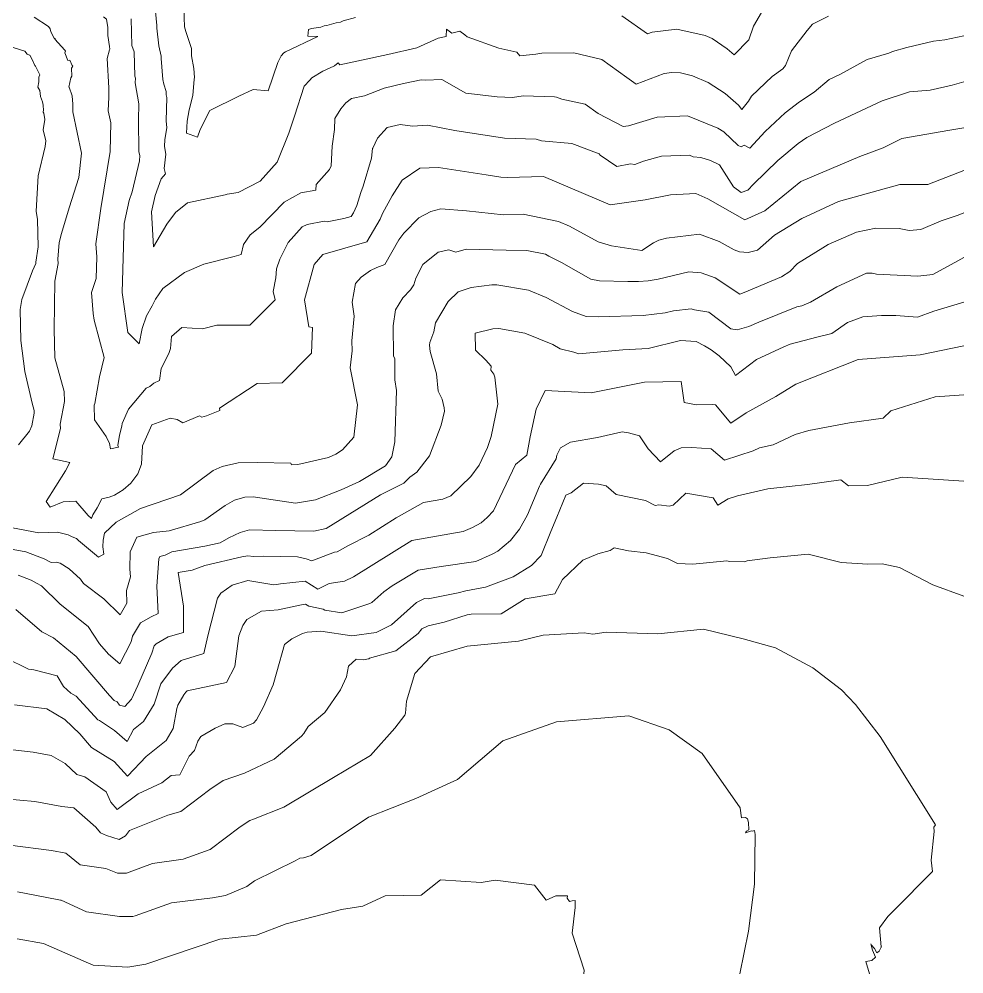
# Model space of a CAD drawing. Header units: metres. Extents: x 808187 to 810032, y 9155685 to 9157080.
# Drawn here: x 809635.8 to 810032.1, y 9155687.6 to 9156088.1 of the extents above; entities that cross this region are included whole.
import ezdxf

# ---------------------------------------------------------------- set-up
doc = ezdxf.new("R2010")
doc.units = ezdxf.units.M
doc.layers.add('C-TOPO-MAJR', color=9, linetype='Continuous')

msp = doc.modelspace()

# ---------------------------------------------------------------- linework, layer by layer
at = {"layer": 'C-TOPO-MAJR', "color": 9, "linetype": 'Continuous', "lineweight": 5}
for points, elevation in [([(809692.87, 9156092.82), (809693.38, 9156086.83), (809693.62, 9156085.63), (809693.54, 9156084.28), (809694.43, 9156076.85), (809695.43, 9156072.62), (809695.41, 9156071.59), (809696.09, 9156062.76), (809696.51, 9156060.85), (809697.52, 9156057.82), (809697.55, 9156056.37), (809697.72, 9156055.17), (809697.51, 9156045.44), (809697.84, 9156042.5), (809696.9, 9156037.58), (809696.82, 9156034.62), (809697.38, 9156031.46), (809696.72, 9156025.42), (809697.2, 9156023.19), (809695.33, 9156021.14), (809692.94, 9156014.12), (809691.38, 9156007.32), (809692.22, 9155992.56), (809697.83, 9156002.05), (809701.36, 9156006.98), (809706.47, 9156011.1), (809722.26, 9156014.37), (809723.13, 9156014.72), (809727.71, 9156015.4), (809736.94, 9156020.12), (809744.01, 9156028.18), (809748.95, 9156040.31), (809751.26, 9156047.4), (809755.32, 9156060.01), (809757.8, 9156062.54), (809758.57, 9156063.46), (809763.2, 9156066.22), (809767.78, 9156068.39), (809768.14, 9156068.46), (809769.58, 9156069.83), (809770.37, 9156068.94), (809790.45, 9156073.26), (809802.69, 9156076.03), (809811.57, 9156080.11), (809814.94, 9156080.79), (809815.05, 9156083.87), (809817.26, 9156082.24), (809820.67, 9156083.03), (809822.75, 9156081.56), (809823.76, 9156080.7), (809836.99, 9156075.91), (809844.56, 9156074.31), (809845.8, 9156072.71), (809852.53, 9156073.41), (809855.07, 9156073.9), (809868.46, 9156073.95), (809880.26, 9156071.17), (809890.78, 9156063.69), (809894.7, 9156060.77), (809906.39, 9156065.28), (809909.56, 9156065.68), (809913.21, 9156065.56), (809918.29, 9156064.32), (809924.89, 9156061.51), (809931.99, 9156056.97), (809937.63, 9156052.06), (809938.92, 9156050.26), (809941.74, 9156053.77), (809943.06, 9156055.73), (809951.67, 9156064.01), (809956.21, 9156067.31), (809957.23, 9156068.6), (809959.85, 9156074.81), (809966.31, 9156083.37), (809968.62, 9156086.02), (809975.28, 9156089.32)], 2570), ([(809704.85, 9156092.75), (809705.18, 9156084.92), (809705.69, 9156082.98), (809708.16, 9156075.76), (809708.13, 9156072.68), (809709.15, 9156067.37), (809709.39, 9156063.59), (809709.23, 9156062.87), (809708.69, 9156056.08), (809707.1, 9156050.06), (809706.32, 9156045.33), (809705.99, 9156040.31), (809710.66, 9156038.54), (809711.77, 9156041.8), (809715.85, 9156049.76), (809727.94, 9156055.8), (809733.93, 9156058.61), (809740.3, 9156058.01), (809744.34, 9156069.96), (809745.77, 9156072.76), (809746.79, 9156073.99), (809747.56, 9156074.45), (809761.05, 9156080.82), (809756.88, 9156080.9), (809757.23, 9156083.82), (809758.39, 9156084.14), (809762.33, 9156084.78), (809763.77, 9156085.26), (809764.84, 9156085.38), (809768.83, 9156086.53), (809770.59, 9156086.87), (809771.8, 9156087.36), (809776.9, 9156088.81)], 2560), ([(809642.1, 9156088.96), (809648.16, 9156084.96), (809648.85, 9156084.09), (809649.18, 9156082.79), (809650.57, 9156080.1), (809651.06, 9156079.71), (809650.8, 9156079.72), (809655.05, 9156075.08), (809655.27, 9156074.64), (809654.98, 9156074.02), (809656.29, 9156070.72), (809657.08, 9156070.87), (809658.05, 9156068.71), (809658.31, 9156068.34), (809657.84, 9156067.55), (809657.89, 9156064.21), (809657.56, 9156063.5), (809656.73, 9156059.63), (809656.73, 9156059.63), (809656.77, 9156059.51), (809658.1, 9156056), (809658.36, 9156052.44), (809658.36, 9156049.7), (809658.28, 9156049.27), (809661.92, 9156031.82), (809660.84, 9156021.63), (809656.78, 9156008.97), (809653.6, 9155998.23), (809652.58, 9155994.4), (809652.02, 9155987.44), (809652.19, 9155985.54), (809650.8, 9155978.24), (809650.45, 9155958.09), (809650.82, 9155946.03), (809654.77, 9155931.93), (809654.88, 9155927.69), (809653.05, 9155918.2), (809653.14, 9155916.32), (809649.95, 9155903.63), (809657.07, 9155902.18), (809655.23, 9155898.68), (809647.22, 9155885.72), (809648.88, 9155883.41), (809654.23, 9155885.59), (809659.64, 9155885.96), (809664.72, 9155879.92), (809666.22, 9155878.58), (809666.7, 9155880.17), (809668.53, 9155883.12), (809670.47, 9155886.9), (809673.53, 9155887.63), (809675.85, 9155888.46), (809679.43, 9155890.59), (809682.73, 9155893.47), (809685.59, 9155897.39), (809687.14, 9155901.47), (809687.57, 9155909.16), (809691.47, 9155917.88), (809699.17, 9155920.66), (809702.14, 9155920.13), (809704.48, 9155918.77), (809711.44, 9155921.69), (809712.48, 9155921.18), (809714.36, 9155921.76), (809720.03, 9155923.94), (809719.88, 9155924.95), (809735.72, 9155935.31), (809746.17, 9155935.57), (809758.43, 9155947.95), (809758.86, 9155958.8), (809757.35, 9155959.08), (809755.58, 9155970.39), (809759.63, 9155985.23), (809763.23, 9155989.37), (809781.7, 9155994.69), (809787.23, 9156004.26), (809788.26, 9156006.58), (809792.25, 9156013.99), (809796.51, 9156020.5), (809803.84, 9156025.53), (809811.72, 9156025.88), (809831.69, 9156022.74), (809837.93, 9156021.78), (809840.72, 9156021.72), (809855.71, 9156022.09), (809883.71, 9156010.22), (809898.4, 9156012.29), (809908.97, 9156014.37), (809919.71, 9156014.96), (809924.75, 9156012.77), (809940.24, 9156003.94), (809948.64, 9156007.76), (809963.75, 9156019.94), (809988.46, 9156030.49), (809998.23, 9156034.15), (810006.1, 9156038.04), (810026.19, 9156041.49), (810032.11, 9156042.58)], 2600), ([(809671.27, 9156089.01), (809672.4, 9156088.08), (809673.09, 9156084.65), (809672.97, 9156081.31), (809673.76, 9156076.58), (809673.8, 9156075.58), (809673.78, 9156075.28), (809672.76, 9156071.59), (809673.4, 9156059.32), (809673.44, 9156055.75), (809673.47, 9156055.66), (809673.5, 9156055.34), (809673.22, 9156049.67), (809674.22, 9156044.65), (809673.99, 9156032.55), (809670.11, 9156008.74), (809668.01, 9155993.91), (809668.37, 9155988.41), (809668.12, 9155979.31), (809666.24, 9155973.45), (809666.89, 9155964.65), (809667.31, 9155961.85), (809671.51, 9155946.14), (809669.6, 9155937.99), (809667.64, 9155926.81), (809667.31, 9155926.19), (809667.4, 9155920.04), (809672.38, 9155913.06), (809673.67, 9155910.04), (809674.19, 9155907.85), (809677.52, 9155908.6), (809677.24, 9155909.19), (809677.9, 9155913.58), (809678.96, 9155917.38), (809679.06, 9155918.45), (809681.66, 9155924.53), (809689.08, 9155933.28), (809690.61, 9155934.01), (809692.26, 9155935.37), (809694.64, 9155936.5), (809695.44, 9155941.61), (809698.62, 9155947.91), (809699.31, 9155950), (809699.74, 9155954.96), (809704.08, 9155958.78), (809712.8, 9155958.16), (809718.69, 9155959.74), (809732.62, 9155959.72), (809743.18, 9155970.32), (809742.39, 9155973.85), (809743.44, 9155979.54), (809743.71, 9155983.42), (809745.12, 9155987.46), (809748.68, 9155994.43), (809754.59, 9156000.96), (809756.65, 9156002.03), (809763.79, 9156003.34), (809764.98, 9156003.14), (809772.08, 9156004.42), (809775.16, 9156005.3), (809776.08, 9156006.9), (809777.46, 9156009.99), (809779.1, 9156015.44), (809780.17, 9156017.98), (809783.56, 9156029.78), (809784, 9156033.82), (809784.18, 9156034.03), (809786.07, 9156038.15), (809790.18, 9156042.6), (809795.7, 9156043.87), (809800.82, 9156043.26), (809807.05, 9156043.59), (809818.63, 9156041.34), (809839.45, 9156038.16), (809852.7, 9156037.82), (809854.94, 9156037.08), (809867.71, 9156036), (809879.12, 9156031.67), (809879.59, 9156031.08), (809886.55, 9156026.35), (809892.28, 9156027.39), (809894.01, 9156027.2), (809897.76, 9156028.54), (809905.21, 9156030.57), (809917.07, 9156031.01), (809918.6, 9156030.41), (809921.82, 9156030.11), (809925.79, 9156028.86), (809929.56, 9156027.01), (809935.51, 9156017.78), (809938.7, 9156015.41), (809941.47, 9156016.31), (809943.85, 9156018.84), (809954.03, 9156028.87), (809962.55, 9156035.96), (809966.18, 9156038.41), (809977.79, 9156044.46), (809997.81, 9156053.9), (810009.27, 9156057.55), (810017.99, 9156058.33), (810027.21, 9156060.35), (810032.11, 9156061.88)], 2590), ([(809682.77, 9156088.19), (809683.09, 9156077), (809684.06, 9156074.39), (809684.37, 9156064.24), (809684.7, 9156063.4), (809684.52, 9156061.39), (809686.08, 9156052.63), (809685.84, 9156045.82), (809685.97, 9156032.42), (809686.51, 9156030.84), (809686.28, 9156028.72), (809683.18, 9156015.6), (809681.93, 9156011.97), (809679.89, 9156002.4), (809678.97, 9155973.39), (809681.48, 9155956.59), (809686.19, 9155951.91), (809687.38, 9155958.31), (809689.26, 9155963.63), (809691.64, 9155967.8), (809692.97, 9155970.65), (809696.14, 9155975.12), (809705.23, 9155981.76), (809713.31, 9155985.28), (809726, 9155988.53), (809728.97, 9155989.34), (809729.87, 9155993.58), (809732.69, 9155997.56), (809736.85, 9156000.85), (809747.01, 9156011.34), (809754.01, 9156015.27), (809760.26, 9156016.36), (809760.47, 9156018.74), (809766.06, 9156025.01), (809766.66, 9156026.52), (809767.15, 9156034.78), (809768.09, 9156041.79), (809768.25, 9156046.36), (809770.73, 9156050.44), (809772.8, 9156053.01), (809775.18, 9156054.76), (809780.68, 9156055.9), (809788.99, 9156059.17), (809797.07, 9156061.17), (809804.4, 9156062.62), (809806.33, 9156062.52), (809813.15, 9156062.75), (809823.22, 9156057.09), (809836.35, 9156055.54), (809842.73, 9156055.19), (809847.22, 9156055.91), (809860.43, 9156055.54), (809861.2, 9156055.43), (809863.5, 9156054.6), (809873.31, 9156052.47), (809878.63, 9156048.55), (809889.23, 9156043.04), (809891.4, 9156043.38), (809903.44, 9156047.04), (809916.1, 9156047.49), (809928.95, 9156042.37), (809931.46, 9156040.86), (809937.45, 9156035.17), (809938.72, 9156034.5), (809939.97, 9156035.21), (809942.3, 9156033.92), (809948.78, 9156040.95), (809957.18, 9156048.84), (809963.14, 9156053.4), (809969.36, 9156057.47), (809975.53, 9156062.83), (809980.09, 9156064.91), (809991.48, 9156071.19), (810000.66, 9156073.8), (810002.22, 9156074.54), (810008.19, 9156076.26), (810019.32, 9156078.89), (810024.12, 9156079.5), (810032.11, 9156081.17)], 2580), ([(809888.59, 9156089.53), (809899.35, 9156081.95), (809901.3, 9156082.7), (809911.71, 9156083.87), (809923.52, 9156081.23), (809926.46, 9156079.98), (809932.74, 9156075.69), (809935.68, 9156073.14), (809941.88, 9156079.45), (809943.9, 9156085.11), (809947.24, 9156090.91)], 2560), ([(809635.53, 9155909.48), (809640.14, 9155915.32), (809641.18, 9155917.48), (809642.15, 9155922.81), (809642.12, 9155923.87), (809641.31, 9155926.96), (809638.27, 9155940.35), (809636.58, 9155953.28), (809636.3, 9155966.31), (809637, 9155970.53), (809641.48, 9155982.47), (809642.79, 9155985.64), (809642.81, 9155986.15), (809643.84, 9155992.66), (809643.47, 9156004.09), (809643, 9156007.52), (809643.77, 9156022.39), (809646.7, 9156034.63), (809646.97, 9156037.11), (809645.9, 9156041.72), (809646.63, 9156046.06), (809646.15, 9156048.62), (809645.91, 9156049.08), (809646.08, 9156050.12), (809645.91, 9156051.7), (809645.94, 9156052.04), (809645.69, 9156053.37), (809644.77, 9156055.69), (809644.55, 9156058.22), (809643.67, 9156059.59), (809644.14, 9156061.82), (809644.07, 9156063.81), (809644.48, 9156064.69), (809642.67, 9156068.32), (809642.38, 9156068.65), (809641.36, 9156070.93), (809640.26, 9156072.95), (809640.13, 9156073.06), (809639.24, 9156073.42), (809638.23, 9156074.72), (809638.22, 9156074.73), (809633.26, 9156076.19)], 2610), ([(810032.11, 9156024.55), (810017.01, 9156018.79), (810005.29, 9156018.69), (809979.48, 9156011.59), (809964.09, 9156004.49), (809952.72, 9155997.51), (809945.58, 9155991.26), (809941.67, 9155990.24), (809937.96, 9155990.48), (809935.7, 9155991.33), (809929.52, 9155994.83), (809921.18, 9155997.97), (809907.4, 9155996.26), (809904.11, 9155995.37), (809901.85, 9155994.21), (809896.99, 9155991.06), (809884.3, 9155992.99), (809878.65, 9155994.69), (809866.72, 9156001.23), (809862.06, 9156003.21), (809847.17, 9156006.26), (809838.98, 9156006.05), (809823.5, 9156007.68), (809812.74, 9156008.47), (809808.44, 9156007.44), (809803.46, 9156004.8), (809797.22, 9155998.31), (809795.08, 9155995.48), (809789.24, 9155985.17), (809785.82, 9155983.92), (809783.16, 9155982.61), (809779.29, 9155979.81), (809776.92, 9155977.22), (809775.51, 9155969.34), (809776.4, 9155963.46), (809775.37, 9155953.09), (809775.47, 9155948.99), (809774.71, 9155941.81), (809777.71, 9155926.35), (809776.25, 9155912.72), (809771.43, 9155907.42), (809768.7, 9155905.62), (809765.6, 9155904.24), (809752.76, 9155901.27), (809750, 9155901.09), (809749.81, 9155901.81), (809735.72, 9155902.17), (809727.72, 9155901.98), (809720.92, 9155900.49), (809717.22, 9155898.76), (809703.49, 9155888.54), (809686.78, 9155882.85), (809676.52, 9155877.15), (809671.57, 9155872.54), (809671.02, 9155869.55), (809670.96, 9155866.72), (809671.41, 9155863.61), (809669.17, 9155862.43), (809660.73, 9155869.37), (809659.87, 9155870.23), (809658.02, 9155870.96), (809656.45, 9155871.83), (809651.85, 9155872.88), (809644.04, 9155872.59), (809632.97, 9155874.77)], 2610), ([(810032.11, 9156006.79), (810029.72, 9156005.93), (810022.53, 9156003.53), (810014.06, 9155999.88), (810009.15, 9155999.45), (810004.92, 9156000.35), (809995.18, 9156000.45), (809987.11, 9155998.75), (809975.21, 9155993.55), (809973, 9155992.14), (809962.37, 9155985.58), (809959.08, 9155982.26), (809955.6, 9155979.98), (809939.93, 9155973.42), (809938.1, 9155972.79), (809927.71, 9155979.62), (809921.96, 9155981.72), (809916.78, 9155982.14), (809903.93, 9155978.97), (809899.69, 9155978.31), (809895.67, 9155978), (809891.14, 9155977.98), (809879.19, 9155978.39), (809875.69, 9155979.09), (809863.36, 9155986.04), (809857.99, 9155988.64), (809856.62, 9155989.49), (809848.82, 9155991.04), (809840.13, 9155991.18), (809823.32, 9155991.65), (809818.94, 9155990.38), (809816.01, 9155991.38), (809811.61, 9155990.36), (809805.21, 9155985.16), (809802.23, 9155979.45), (809801.32, 9155976.63), (809800.04, 9155974.54), (809796.72, 9155971.21), (809793.63, 9155966.12), (809792.76, 9155959.45), (809792.78, 9155946.91), (809793.38, 9155945.54), (809793.39, 9155936.76), (809794.13, 9155932.39), (809793.35, 9155910.79), (809792.16, 9155904.43), (809789.48, 9155900.74), (809778.53, 9155894.11), (809770.9, 9155890.61), (809760.19, 9155886.52), (809751.74, 9155884.99), (809733.98, 9155887.69), (809730.43, 9155887.6), (809726.12, 9155886.3), (809722.2, 9155884.09), (809713.68, 9155878.09), (809712.1, 9155877.37), (809698.82, 9155873.42), (809692.25, 9155872.79), (809685.22, 9155870.78), (809682.44, 9155864.58), (809682.19, 9155857.43), (809682.48, 9155854.19), (809680.82, 9155848.37), (809681.03, 9155843.16), (809678.15, 9155838.23), (809671.38, 9155844.88), (809662.79, 9155851.32), (809661.51, 9155853.19), (809656.8, 9155857.51), (809653.07, 9155859.92), (809651.54, 9155860.25), (809649.31, 9155860.17), (809646.3, 9155861.7), (809638.59, 9155864.67), (809628.7, 9155866.53)], 2620), ([(809635.47, 9155854.89), (809640.87, 9155852.82), (809643.09, 9155851.44), (809645.19, 9155850.37), (809653.07, 9155842.73), (809664.76, 9155833.34), (809669.59, 9155826.07), (809673.29, 9155821.74), (809678.07, 9155817.66), (809682.83, 9155826.89), (809683.42, 9155829.26), (809686.78, 9155834.82), (809691.2, 9155837.37), (809694.15, 9155838.75), (809693.61, 9155850.26), (809694.4, 9155861.66), (809694.87, 9155862.69), (809697.12, 9155863.29), (809699.93, 9155864.68), (809713.67, 9155867.01), (809720.08, 9155868.46), (809723.72, 9155870.53), (809728.52, 9155872.82), (809732.42, 9155873.9), (809743.45, 9155873.64), (809759.37, 9155873.38), (809764.59, 9155874.39), (809787.4, 9155888.5), (809797.18, 9155893.38), (809799.68, 9155895.93), (809802.57, 9155898.01), (809807.9, 9155904.86), (809812.89, 9155917.85), (809814.23, 9155923.63), (809814.14, 9155925.04), (809813.3, 9155928.66), (809811.57, 9155932.06), (809810.83, 9155939.31), (809808.16, 9155948.67), (809807.91, 9155951.37), (809808.15, 9155952.43), (809809.77, 9155956.88), (809810.41, 9155960.78), (809815.76, 9155969.64), (809819.98, 9155973.73), (809825.46, 9155975.51), (809834.14, 9155976.61), (809836.14, 9155976.64), (809849.51, 9155974.43), (809856.94, 9155971.37), (809867.99, 9155965.44), (809873.72, 9155963.38), (809878.7, 9155963.21), (809897.56, 9155963.82), (809906.81, 9155964.97), (809910.31, 9155965.77), (809917.64, 9155966.62), (809919.09, 9155966.12), (809925.13, 9155965.15), (809934.29, 9155958.14), (809937.03, 9155957.79), (809941.85, 9155959.23), (809946.02, 9155961.04), (809962.06, 9155967.36), (809964.16, 9155967.86), (809967.7, 9155969.34), (809978.81, 9155975.82), (809991.19, 9155981.49), (809993.66, 9155981.57), (809995.42, 9155981.19), (810012.84, 9155980.35), (810019.07, 9155981.02), (810029.6, 9155986.76), (810032.11, 9155988.15)], 2630), ([(809634.46, 9155840.47), (809645.36, 9155831.11), (809650.29, 9155828.55), (809659.72, 9155820.75), (809673.78, 9155804.36), (809675.73, 9155802.33), (809676.97, 9155801.67), (809677.9, 9155800.33), (809680.19, 9155799.71), (809682.94, 9155802.78), (809685.55, 9155808.59), (809691.42, 9155822.12), (809692.44, 9155825.15), (809693.33, 9155826), (809698.32, 9155829.05), (809704.73, 9155830.83), (809704.76, 9155841.84), (809702.56, 9155856), (809708.41, 9155856.99), (809713.78, 9155858.86), (809729.27, 9155862.57), (809731.72, 9155862.99), (809734.12, 9155862.66), (809738.39, 9155862.8), (809752.58, 9155862.57), (809756.24, 9155861.64), (809758.61, 9155860.84), (809768.13, 9155864.54), (809769.21, 9155864.69), (809773.71, 9155867.17), (809782.53, 9155871.59), (809793.95, 9155878.94), (809805.44, 9155885.29), (809813.52, 9155886.73), (809816.87, 9155888.15), (809825.26, 9155896.18), (809828.73, 9155901.04), (809832.28, 9155908.48), (809833.77, 9155913.06), (809836.59, 9155926.57), (809835.32, 9155937.91), (809834.93, 9155939.2), (809833.73, 9155940.92), (809833.75, 9155942.52), (809831.58, 9155945.05), (809827.29, 9155949.24), (809827.07, 9155956.4), (809834.54, 9155958.16), (809836.97, 9155958.29), (809847.97, 9155956.4), (809859.63, 9155951.56), (809862.79, 9155949.87), (809868.53, 9155948.41), (809870.64, 9155947.64), (809889.04, 9155949.34), (809899.73, 9155949.9), (809913.28, 9155953.24), (809919.77, 9155952.91), (809923.35, 9155951.09), (809926.13, 9155949.42), (809929.46, 9155946.85), (809934.32, 9155942.3), (809936.29, 9155938.67), (809945.11, 9155945.29), (809956.56, 9155950.67), (809959.24, 9155951.72), (809970.43, 9155954.67), (809976.75, 9155956.24), (809983.24, 9155960.81), (809989.73, 9155963.22), (809997.55, 9155963.77), (810003.57, 9155963.76), (810012.64, 9155963.04), (810019.52, 9155965.62), (810032.11, 9155969.35)], 2640), ([(810032.11, 9155951.08), (810013.72, 9155947.27), (809987.71, 9155945.31), (809961.59, 9155934.95), (809953.21, 9155929.75), (809940.83, 9155923), (809934.4, 9155918.67), (809927.93, 9155926.37), (809926.58, 9155926.45), (809919.88, 9155926.28), (809914.81, 9155927.26), (809913.5, 9155936.07), (809898.11, 9155935.76), (809875.71, 9155931.4), (809856.46, 9155932.32), (809852.73, 9155924.43), (809850.15, 9155912.93), (809848.76, 9155905.2), (809843.99, 9155901.3), (809834.77, 9155881.86), (809832.13, 9155879.07), (809829.56, 9155876.84), (809825.93, 9155874.87), (809822.02, 9155873.21), (809800.49, 9155869.38), (809776.03, 9155854.18), (809772.31, 9155852.29), (809765.84, 9155851.35), (809761.08, 9155848.93), (809755.74, 9155852.37), (809745.48, 9155851.28), (809743.84, 9155850.92), (809742.69, 9155850.83), (809731.72, 9155852.6), (809725.18, 9155850.72), (809720.4, 9155847.37), (809718.99, 9155845.21), (809714.95, 9155829.47), (809713.24, 9155821.99), (809703.73, 9155819.06), (809700.09, 9155815.89), (809695.2, 9155809.31), (809692.46, 9155800.73), (809688.02, 9155793.43), (809683.82, 9155790.1), (809681.1, 9155785.1), (809675.83, 9155789.72), (809669.52, 9155793.87), (809668.9, 9155794.2), (809659.72, 9155804.05), (809657.52, 9155805.36), (809654.41, 9155808.11), (809651.73, 9155812.59), (809642.05, 9155815.17), (809639.78, 9155815.45), (809630.11, 9155820.24)], 2650), ([(810032.11, 9155930.44), (810020.09, 9155929.72), (810001.42, 9155923.73), (809998.28, 9155920.65), (809984.14, 9155918.72), (809967.11, 9155915.52), (809961.35, 9155913.93), (809952.14, 9155909.6), (809946.34, 9155908.26), (809943.78, 9155906.98), (809931.74, 9155903.12), (809926.06, 9155907.87), (809917.94, 9155908.4), (809913.47, 9155908.29), (809910.53, 9155906.98), (809904.81, 9155902.36), (809899.73, 9155907.84), (809896.07, 9155913.31), (809891.43, 9155914.55), (809888.78, 9155915.03), (809878.38, 9155912.61), (809867.07, 9155910.58), (809862.91, 9155908.24), (809861.35, 9155905.26), (809861.02, 9155903.65), (809854.49, 9155893.04), (809854.11, 9155892.26), (809849.11, 9155880.19), (809845.68, 9155874.14), (809841.91, 9155869.42), (809836.59, 9155864.92), (809834.18, 9155863.61), (809827.36, 9155860.53), (809812.91, 9155858.44), (809803.19, 9155856.89), (809792.32, 9155850.35), (809788.79, 9155847.89), (809783.81, 9155843.37), (809782.88, 9155842.93), (809771.2, 9155839.06), (809764.1, 9155840.24), (809763.33, 9155840.64), (809757.28, 9155841.89), (809756, 9155842.63), (809754.29, 9155842.45), (809744.47, 9155840.29), (809737.55, 9155839.75), (809731.37, 9155836.26), (809729.59, 9155833.73), (809728.03, 9155829.47), (809726.29, 9155816.53), (809722.82, 9155809.84), (809706.31, 9155806.29), (809705.7, 9155805.76), (809704.89, 9155804.67), (809702.4, 9155800.3), (809701.95, 9155798.87), (809700.37, 9155790.6), (809697.48, 9155785.48), (809689.06, 9155778.81), (809681.42, 9155770.65), (809681.32, 9155770.57), (809681.3, 9155770.6), (809675.72, 9155776.65), (809666.23, 9155782.53), (809661.3, 9155788.27), (809654.95, 9155794.26), (809647.49, 9155798.8), (809633.83, 9155800.5)], 2660), ([(810032.11, 9155894.28), (810017.18, 9155895.31), (810006.26, 9155895.98), (809991.61, 9155892.43), (809983.71, 9155892.36), (809980.49, 9155894.91), (809966.55, 9155892.94), (809958.87, 9155892.06), (809949.86, 9155891.05), (809937.16, 9155888.11), (809933.16, 9155886.91), (809928.95, 9155884.17), (809926.97, 9155887.25), (809915.42, 9155889.28), (809910.16, 9155884.19), (809908.52, 9155883.74), (809904.09, 9155884.3), (809902.61, 9155884.1), (809898.55, 9155886.2), (809886.28, 9155888.68), (809882.1, 9155892.28), (809878.78, 9155893.05), (809872.61, 9155893.49), (809867.38, 9155889.38), (809865.14, 9155888.43), (809861.38, 9155879.16), (809858.88, 9155873.13), (809854.8, 9155863.14), (809850.75, 9155858.89), (809843.06, 9155854.21), (809831.47, 9155849.88), (809823.13, 9155848.3), (809819.95, 9155847.46), (809807.39, 9155844.99), (809805.89, 9155845.02), (809802.55, 9155843.41), (809791.97, 9155834), (809785.51, 9155830.83), (809775.39, 9155829.37), (809762.37, 9155831.36), (809756.66, 9155830.94), (809754.69, 9155830.36), (809750.23, 9155828.18), (809747.1, 9155825.73), (809743.9, 9155814.3), (809742.35, 9155808.89), (809738.36, 9155799.64), (809735.38, 9155794.23), (809734.14, 9155792.73), (809729.68, 9155790.97), (809725.45, 9155792.47), (809722.15, 9155792.54), (809718.04, 9155790.72), (809712.07, 9155787.11), (809710.79, 9155785.16), (809709.37, 9155781.27), (809707.09, 9155778.86), (809703.19, 9155771.07), (809699.53, 9155770.76), (809695.68, 9155767.73), (809685.74, 9155763.07), (809677.01, 9155756.5), (809674.26, 9155759.66), (809672.35, 9155764), (809663.38, 9155770.3), (809659.99, 9155771.26), (809655.13, 9155775.88), (809649.27, 9155779.21), (809641.65, 9155780.57), (809633.13, 9155781.65)], 2670), ([(810032.11, 9155845.99), (810019.08, 9155850.82), (810005.08, 9155858.04), (809997.88, 9155859.6), (809991.8, 9155859.52), (809980.64, 9155860.11), (809966.81, 9155863.69), (809950.84, 9155862.18), (809941.13, 9155860.92), (809940.12, 9155860.38), (809933.85, 9155860.56), (809932.67, 9155860.91), (809918.43, 9155859.52), (809911.93, 9155859.7), (809907.84, 9155861.79), (809898.78, 9155864.22), (809891.49, 9155865.05), (809885.35, 9155866.29), (809883.79, 9155865.23), (809878.57, 9155863.8), (809872.31, 9155861.2), (809863.74, 9155852.97), (809860.55, 9155847.08), (809848.11, 9155844.87), (809838.04, 9155838.58), (809825.43, 9155838.55), (809823.72, 9155838.27), (809814.12, 9155835.09), (809807.42, 9155833.61), (809804.75, 9155832.33), (809803.22, 9155830.38), (809793.86, 9155823.12), (809782.83, 9155820.1), (809782.52, 9155819.75), (809780.07, 9155819.33), (809777.13, 9155819.66), (809773.95, 9155816.68), (809773.19, 9155812.21), (809770.59, 9155806.71), (809764.11, 9155797.26), (809757.08, 9155791.41), (809755.19, 9155788.41), (809754.26, 9155787.28), (809742.83, 9155777.63), (809730.36, 9155771.82), (809721.4, 9155768.73), (809715.77, 9155764.98), (809703.71, 9155755.74), (809698.15, 9155754.17), (809682.06, 9155747.7), (809680.39, 9155745.45), (809677.73, 9155743.96), (809672.52, 9155745.7), (809670.02, 9155746.77), (809667.96, 9155749.14), (809658.8, 9155757.19), (809653.77, 9155757.8), (809642.34, 9155759.84), (809629.85, 9155761.09)], 2680), ([(809631.99, 9155741.55), (809649.43, 9155739.36), (809655.4, 9155738.19), (809661.43, 9155733.31), (809672.2, 9155731.82), (809677.04, 9155729.9), (809680.81, 9155729.88), (809691.79, 9155733.96), (809704.65, 9155735.66), (809716.02, 9155739.77), (809728.59, 9155749.31), (809732.57, 9155751.95), (809734.06, 9155752.47), (809746.82, 9155757.56), (809767.72, 9155770.04), (809783.15, 9155779.21), (809793.46, 9155790.62), (809797.64, 9155796.06), (809797.84, 9155797), (809798.28, 9155801.94), (809801.76, 9155813.62), (809808.3, 9155820.54), (809823.75, 9155825.07), (809845.23, 9155827.12), (809855.66, 9155829.66), (809872.77, 9155830.69), (809876.49, 9155830.07), (809882.04, 9155830.88), (809903.71, 9155830.3), (809922.84, 9155832.14), (809939.51, 9155828.2), (809953.09, 9155824.39), (809968.73, 9155815.93), (809980.82, 9155806.73), (809986.67, 9155800.56), (809996.95, 9155787.13), (810020.14, 9155750.11), (810019.52, 9155749.13), (810019.6, 9155747.26), (810018.41, 9155735.31), (810019, 9155730.5), (810002.76, 9155714.24), (810000.25, 9155711.62), (809996.73, 9155706.9), (809997.46, 9155698.91), (809997.49, 9155698.79), (809997.46, 9155698.76), (809996.53, 9155697.19), (809995.56, 9155696.4), (809994.63, 9155698.28), (809993.37, 9155699.62), (809993.04, 9155700.24), (809993.81, 9155697.57), (809995.09, 9155694.57), (809993.48, 9155693.24), (809990.91, 9155692.74), (809992.44, 9155687.58)], 2690), ([(809938.11, 9155687.58), (809941.72, 9155705.58), (809944.32, 9155725.26), (809944.52, 9155746.05), (809944.28, 9155747.71), (809943.44, 9155747.51), (809943.08, 9155747.58), (809940.56, 9155746.79), (809940.96, 9155747.44), (809940.97, 9155747.44), (809941.87, 9155748.01), (809941.78, 9155751.07), (809941.29, 9155752.59), (809940.5, 9155753.14), (809938.8, 9155753.01), (809938.24, 9155757.06), (809938.19, 9155757.18), (809922.34, 9155780.1), (809908.42, 9155789.98), (809891.59, 9155795.9), (809861.25, 9155793.28), (809838.66, 9155785.33), (809819.72, 9155769.08), (809802.2, 9155761.16), (809782.38, 9155753.31), (809758.32, 9155737.25), (809755.13, 9155736.34), (809753.53, 9155736.13), (809751.54, 9155734.95), (809734.53, 9155726.64), (809731.38, 9155724.25), (809722.33, 9155720.54), (809716.9, 9155719.52), (809699.72, 9155717.37), (809684.45, 9155711.98), (809683.57, 9155711.64), (809677.92, 9155711.67), (809664.04, 9155713.65), (809653.44, 9155718.45), (809653.26, 9155718.47), (809653.16, 9155718.55), (809651.76, 9155718.83), (809635.14, 9155722.06)], 2700), ([(809872.73, 9155687.58), (809872.84, 9155689.14), (809867.81, 9155704.67), (809869.08, 9155715.43), (809869.06, 9155718.39), (809867.77, 9155718.26), (809866.7, 9155718.01), (809865.73, 9155719.29), (809865.79, 9155720.39), (809860.91, 9155720.31), (809856.95, 9155718.51), (809851.98, 9155724.86), (809835.53, 9155726.86), (809829.6, 9155725.95), (809812.63, 9155727.06), (809804.39, 9155720.68), (809789.31, 9155720.31), (809779.93, 9155716.03), (809770.97, 9155714.56), (809747.88, 9155708.52), (809735.4, 9155703.81), (809720, 9155702.15), (809688.96, 9155691.72), (809681.36, 9155690.39), (809666.81, 9155691.29), (809664.95, 9155692.12), (809645.99, 9155700.28), (809635.02, 9155702.35)], 2710)]:
    msp.add_lwpolyline(points, dxfattribs=dict(at, elevation=elevation))

doc.saveas('drawing.dxf')
